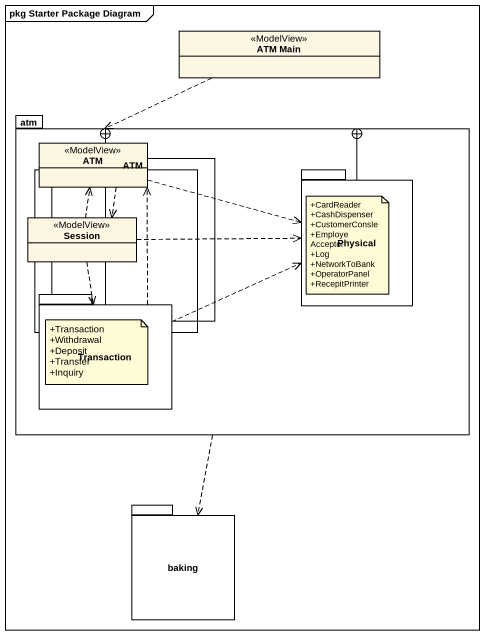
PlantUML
@startuml
mainframe pkg Starter Package Diagram
allowmixing
hide circle
hide empty members
class "ATM Main" as ATM_Main <<ModelView>>
package atm {
  class ATM <<ModelView>>
  rectangle "ATM" as ATM_2
  rectangle " " as rectangle1
  package Physical {
  }
  class Session <<ModelView>>
  package Transaction {
  }
}
package baking {
}
ATM_Main ..> atm
atm ..> baking
ATM .right.> Physical
ATM ..> Session
Physical -left-+ atm
Session .up.> ATM
Session .right.> Physical
Session ..> Transaction
Transaction -right-+ atm
Transaction .up.> ATM
Transaction .right.> Physical
note as N1
  +CardReader
  +CashDispenser
  +CustomerConsle
  +EmployeAcceptor
  +Log
  +NetworkToBank
  +OperatorPanel
  +RecepitPrinter
end note
note as N2
  +Transaction
  +Withdrawal
  +Deposit
  +Transfer
  +Inquiry
end note
@enduml
